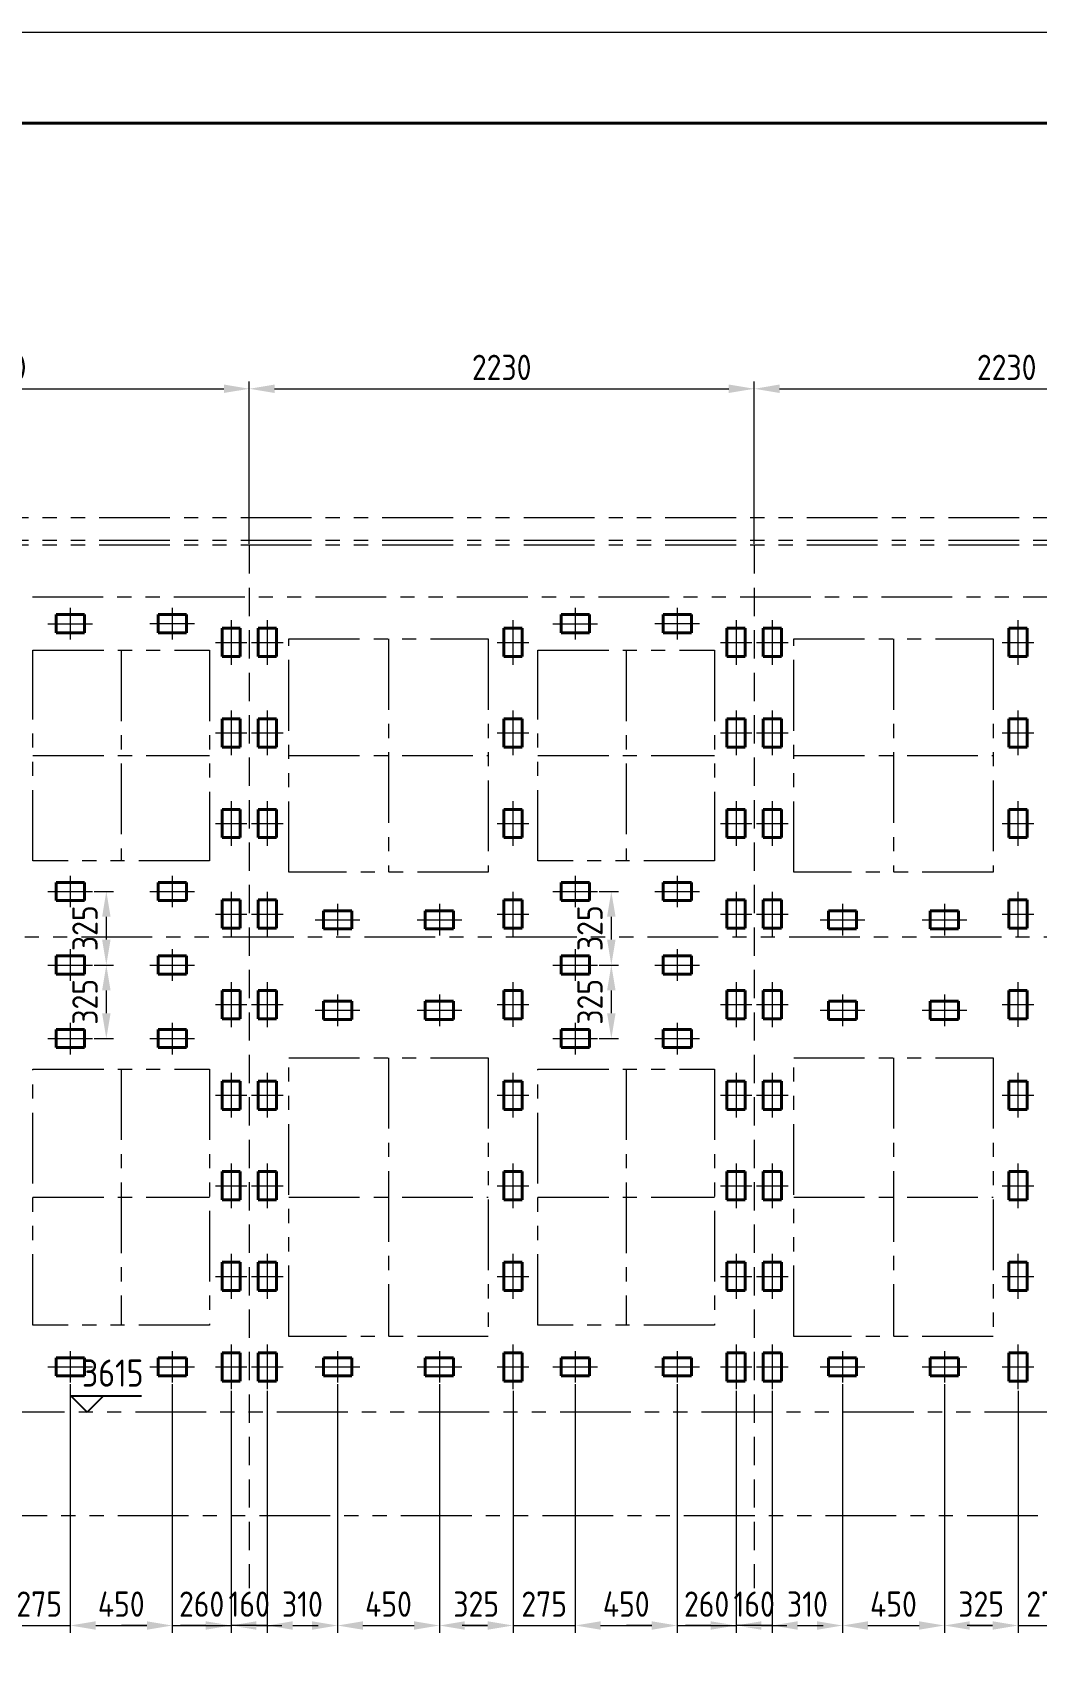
# Model space of a CAD drawing. Header units: millimetres. Extents: x 52110 to 400893, y -153728 to 31997.
# Drawn here: x 214791 to 219223, y -38752 to -31541 of the extents above; entities that cross this region are included whole.
import ezdxf

# ---------------------------------------------------------------- set-up
doc = ezdxf.new("R2010")
doc.units = ezdxf.units.MM
doc.header["$LTSCALE"] = 500
for name, pattern in [('CENTER', [2, 1.25, -0.25, 0.25, -0.25]), ('DASHED2', [0.375, 0.25, -0.125]), ('PHANTOM2', [1.25, 0.625, -0.125, 0.125, -0.125, 0.125, -0.125])]:
    doc.linetypes.add(name, pattern=pattern)
for name, color, linetype, lineweight in [('2D', 4, 'PHANTOM2', 20), ('BIAOZHU', 3, 'Continuous', 25), ('SHI', 7, 'Continuous', 40), ('WEN', 3, 'Continuous', 20), ('XI', 2, 'Continuous', 20), ('XU', 6, 'DASHED2', 20), ('ZHONG', 1, 'CENTER', 20)]:
    doc.layers.add(name, color=color, linetype=linetype, lineweight=lineweight)
doc.styles.add('GB', font='gbenor.shx', dxfattribs={"bigfont": 'gbcbig.shx'})
doc.dimstyles.new('ISO-25$0', dxfattribs={"dimscale": 40, "dimtxt": 3.5, "dimasz": 3.5, "dimexe": 1, "dimexo": 0.2, "dimgap": 1.2, "dimtad": 1, "dimtoh": 1, "dimdec": 1, "dimzin": 9, "dimdsep": 46, "dimtxsty": 'GB', "dimcen": 0, "dimclrd": 3, "dimclre": 3, "dimclrt": 256, "dimadec": 0, "dimazin": 2, "dimtfac": 1, "dimtdec": 1, "dimtix": 1, "dimtmove": 0, "dimatfit": 3, "dimldrblk": 'DOTSMALL', "dimfxl": 0, "dimlwd": -1, "dimlwe": 20, "dimarcsym": 0})

# ---------------------------------------------------------------- blocks, each defined once
blk = doc.blocks.new('正标高')
at = {"layer": 'BIAOZHU'}
for p, q in [((-2.4, 2.4), (8, 2.4)), ((-2.4, 2.4), (0, 0)), ((2.4, 2.4), (0, 0))]:
    blk.add_line(p, q, dxfattribs=at)
at = {"layer": 'BIAOZHU', "style": 'GB'}
blk.add_attdef('1000', (-0.7624, 3.76), '', height=4, dxfattribs=at)
at = {"layer": 'BIAOZHU', "style": 'GB', "flags": 10}
blk.add_attdef('+', (-3.12, 3.76), '', height=4, dxfattribs=at)
blk = doc.blocks.new('*D1385')
at = {"layer": 'Defpoints', "color": 0}
for p in [(217977.3, -33114.3), (215747.3, -33805.8), (217977.3, -33805.8)]:
    blk.add_point(p, dxfattribs=at)
at = {"layer": 'WEN', "color": 3, "linetype": 'ByBlock', "lineweight": 20}
for p, q in [((215747.3, -33799.4), (215747.3, -33082.3)), ((217977.3, -33799.4), (217977.3, -33082.3))]:
    blk.add_line(p, q, dxfattribs=at)
at = {"layer": 'WEN', "color": 3, "linetype": 'ByBlock'}
blk.add_line((215859.3, -33114.3), (217865.3, -33114.3), dxfattribs=at)
at = {"layer": 'WEN', "color": 3}
for points in [[(215859.3, -33095.6), (215859.3, -33132.9), (215747.3, -33114.3)], [(217865.3, -33095.6), (217865.3, -33132.9), (217977.3, -33114.3)]]:
    blk.add_solid(points, dxfattribs=at)
at = {"layer": 'WEN', "insert": (216862.3, -33019.9), "char_height": 112, "attachment_point": 5, "style": 'GB'}
blk.add_mtext('2230', dxfattribs=at)
blk = doc.blocks.new('_DotSmall')
at = {"color": 0, "linetype": 'ByBlock', "const_width": 0.5}
blk.add_lwpolyline([(-0.0625, 0, 1), (0.0625, 0, 1)], format="xyb", close=True, dxfattribs=at)
blk = doc.blocks.new('*D1387')
at = {"layer": 'Defpoints', "color": 0}
for p in [(215747.3, -33114.3), (213517.3, -33805.8), (215747.3, -33805.8)]:
    blk.add_point(p, dxfattribs=at)
at = {"layer": 'WEN', "color": 3, "linetype": 'ByBlock', "lineweight": 20}
for p, q in [((213517.3, -33799.4), (213517.3, -33082.3)), ((215747.3, -33799.4), (215747.3, -33082.3))]:
    blk.add_line(p, q, dxfattribs=at)
at = {"layer": 'WEN', "color": 3, "linetype": 'ByBlock'}
blk.add_line((213629.3, -33114.3), (215635.3, -33114.3), dxfattribs=at)
at = {"layer": 'WEN', "color": 3}
for points in [[(213629.3, -33095.6), (213629.3, -33132.9), (213517.3, -33114.3)], [(215635.3, -33095.6), (215635.3, -33132.9), (215747.3, -33114.3)]]:
    blk.add_solid(points, dxfattribs=at)
at = {"layer": 'WEN', "insert": (214632.3, -33019.9), "char_height": 112, "attachment_point": 5, "style": 'GB'}
blk.add_mtext('2230', dxfattribs=at)
blk = doc.blocks.new('*D1388')
at = {"layer": 'Defpoints', "color": 0}
for p in [(220207.3, -33114.3), (217977.3, -33600.8), (220207.3, -33805.8)]:
    blk.add_point(p, dxfattribs=at)
at = {"layer": 'WEN', "color": 3, "linetype": 'ByBlock', "lineweight": 20}
for p, q in [((217977.3, -33594.4), (217977.3, -33082.3)), ((220207.3, -33799.4), (220207.3, -33082.3))]:
    blk.add_line(p, q, dxfattribs=at)
at = {"layer": 'WEN', "color": 3, "linetype": 'ByBlock'}
blk.add_line((218089.3, -33114.3), (220095.3, -33114.3), dxfattribs=at)
at = {"layer": 'WEN', "color": 3}
for points in [[(218089.3, -33095.6), (218089.3, -33132.9), (217977.3, -33114.3)], [(220095.3, -33095.6), (220095.3, -33132.9), (220207.3, -33114.3)]]:
    blk.add_solid(points, dxfattribs=at)
at = {"layer": 'WEN', "insert": (219092.3, -33019.9), "char_height": 112, "attachment_point": 5, "style": 'GB'}
blk.add_mtext('2230', dxfattribs=at)
blk = doc.blocks.new('*D1432')
at = {"layer": 'Defpoints', "color": 0}
for p in [(214682.3, -37533), (214957.3, -37568.8), (214957.3, -38576.4)]:
    blk.add_point(p, dxfattribs=at)
at = {"layer": 'WEN', "color": 3, "linetype": 'ByBlock', "lineweight": 20}
for p, q in [((214682.3, -37539.4), (214682.3, -38608.4)), ((214957.3, -37575.2), (214957.3, -38608.4))]:
    blk.add_line(p, q, dxfattribs=at)
at = {"layer": 'WEN', "color": 3, "linetype": 'ByBlock'}
for p, q in [((214570.3, -38576.4), (214458.3, -38576.4)), ((214682.3, -38576.4), (214957.3, -38576.4)), ((215069.3, -38576.4), (215181.3, -38576.4))]:
    blk.add_line(p, q, dxfattribs=at)
at = {"layer": 'WEN', "color": 3}
for points in [[(214570.3, -38557.7), (214570.3, -38595), (214682.3, -38576.4)], [(215069.3, -38557.7), (215069.3, -38595), (214957.3, -38576.4)]]:
    blk.add_solid(points, dxfattribs=at)
at = {"layer": 'WEN', "insert": (214819.8, -38482), "char_height": 112, "attachment_point": 5, "style": 'GB'}
blk.add_mtext('275', dxfattribs=at)
blk = doc.blocks.new('*D1433')
at = {"layer": 'Defpoints', "color": 0}
for p in [(214957.3, -37503.8), (215407.3, -37503.8), (215407.3, -38576.4)]:
    blk.add_point(p, dxfattribs=at)
at = {"layer": 'WEN', "color": 3, "linetype": 'ByBlock', "lineweight": 20}
for p, q in [((214957.3, -37510.2), (214957.3, -38608.4)), ((215407.3, -37510.2), (215407.3, -38608.4))]:
    blk.add_line(p, q, dxfattribs=at)
at = {"layer": 'WEN', "color": 3, "linetype": 'ByBlock'}
blk.add_line((215069.3, -38576.4), (215295.3, -38576.4), dxfattribs=at)
at = {"layer": 'WEN', "color": 3}
for points in [[(215069.3, -38557.7), (215069.3, -38595), (214957.3, -38576.4)], [(215295.3, -38557.7), (215295.3, -38595), (215407.3, -38576.4)]]:
    blk.add_solid(points, dxfattribs=at)
at = {"layer": 'WEN', "insert": (215182.3, -38482), "char_height": 112, "attachment_point": 5, "style": 'GB'}
blk.add_mtext('450', dxfattribs=at)
blk = doc.blocks.new('*D1434')
at = {"layer": 'Defpoints', "color": 0}
for p in [(215407.3, -37503.8), (215667.3, -37533), (215667.3, -38576.4)]:
    blk.add_point(p, dxfattribs=at)
at = {"layer": 'WEN', "color": 3, "linetype": 'ByBlock', "lineweight": 20}
for p, q in [((215407.3, -37510.2), (215407.3, -38608.4)), ((215667.3, -37539.4), (215667.3, -38608.4))]:
    blk.add_line(p, q, dxfattribs=at)
at = {"layer": 'WEN', "color": 3, "linetype": 'ByBlock'}
for p, q in [((215295.3, -38576.4), (215183.3, -38576.4)), ((215407.3, -38576.4), (215667.3, -38576.4)), ((215779.3, -38576.4), (215891.3, -38576.4))]:
    blk.add_line(p, q, dxfattribs=at)
at = {"layer": 'WEN', "color": 3}
for points in [[(215295.3, -38557.7), (215295.3, -38595), (215407.3, -38576.4)], [(215779.3, -38557.7), (215779.3, -38595), (215667.3, -38576.4)]]:
    blk.add_solid(points, dxfattribs=at)
at = {"layer": 'WEN', "insert": (215537.3, -38482), "char_height": 112, "attachment_point": 5, "style": 'GB'}
blk.add_mtext('260', dxfattribs=at)
blk = doc.blocks.new('*D1435')
at = {"layer": 'Defpoints', "color": 0}
for p in [(215827.3, -37533), (216137.3, -37503.8), (216137.3, -38576.4)]:
    blk.add_point(p, dxfattribs=at)
at = {"layer": 'WEN', "color": 3, "linetype": 'ByBlock', "lineweight": 20}
for p, q in [((215827.3, -37539.4), (215827.3, -38608.4)), ((216137.3, -37510.2), (216137.3, -38608.4))]:
    blk.add_line(p, q, dxfattribs=at)
at = {"layer": 'WEN', "color": 3, "linetype": 'ByBlock'}
blk.add_line((215939.3, -38576.4), (216025.3, -38576.4), dxfattribs=at)
at = {"layer": 'WEN', "color": 3}
for points in [[(215939.3, -38557.7), (215939.3, -38595), (215827.3, -38576.4)], [(216025.3, -38557.7), (216025.3, -38595), (216137.3, -38576.4)]]:
    blk.add_solid(points, dxfattribs=at)
at = {"layer": 'WEN', "insert": (215982.3, -38482), "char_height": 112, "attachment_point": 5, "style": 'GB'}
blk.add_mtext('310', dxfattribs=at)
blk = doc.blocks.new('*D1436')
at = {"layer": 'Defpoints', "color": 0}
for p in [(216137.3, -37503.8), (216587.3, -37503.8), (216587.3, -38576.4)]:
    blk.add_point(p, dxfattribs=at)
at = {"layer": 'WEN', "color": 3, "linetype": 'ByBlock', "lineweight": 20}
for p, q in [((216137.3, -37510.2), (216137.3, -38608.4)), ((216587.3, -37510.2), (216587.3, -38608.4))]:
    blk.add_line(p, q, dxfattribs=at)
at = {"layer": 'WEN', "color": 3, "linetype": 'ByBlock'}
blk.add_line((216249.3, -38576.4), (216475.3, -38576.4), dxfattribs=at)
at = {"layer": 'WEN', "color": 3}
for points in [[(216249.3, -38557.7), (216249.3, -38595), (216137.3, -38576.4)], [(216475.3, -38557.7), (216475.3, -38595), (216587.3, -38576.4)]]:
    blk.add_solid(points, dxfattribs=at)
at = {"layer": 'WEN', "insert": (216362.3, -38482), "char_height": 112, "attachment_point": 5, "style": 'GB'}
blk.add_mtext('450', dxfattribs=at)
blk = doc.blocks.new('*D1437')
at = {"layer": 'Defpoints', "color": 0}
for p in [(216587.3, -37503.8), (216912.3, -37533), (216912.3, -38576.4)]:
    blk.add_point(p, dxfattribs=at)
at = {"layer": 'WEN', "color": 3, "linetype": 'ByBlock', "lineweight": 20}
for p, q in [((216587.3, -37510.2), (216587.3, -38608.4)), ((216912.3, -37539.4), (216912.3, -38608.4))]:
    blk.add_line(p, q, dxfattribs=at)
at = {"layer": 'WEN', "color": 3, "linetype": 'ByBlock'}
blk.add_line((216699.3, -38576.4), (216800.3, -38576.4), dxfattribs=at)
at = {"layer": 'WEN', "color": 3}
for points in [[(216699.3, -38557.7), (216699.3, -38595), (216587.3, -38576.4)], [(216800.3, -38557.7), (216800.3, -38595), (216912.3, -38576.4)]]:
    blk.add_solid(points, dxfattribs=at)
at = {"layer": 'WEN', "insert": (216749.8, -38482), "char_height": 112, "attachment_point": 5, "style": 'GB'}
blk.add_mtext('325', dxfattribs=at)
blk = doc.blocks.new('*D1438')
at = {"layer": 'Defpoints', "color": 0}
for p in [(216912.3, -37533), (217187.3, -37503.8), (217187.3, -38576.4)]:
    blk.add_point(p, dxfattribs=at)
at = {"layer": 'WEN', "color": 3, "linetype": 'ByBlock', "lineweight": 20}
for p, q in [((216912.3, -37539.4), (216912.3, -38608.4)), ((217187.3, -37510.2), (217187.3, -38608.4))]:
    blk.add_line(p, q, dxfattribs=at)
at = {"layer": 'WEN', "color": 3, "linetype": 'ByBlock'}
for p, q in [((216800.3, -38576.4), (216688.3, -38576.4)), ((216912.3, -38576.4), (217187.3, -38576.4)), ((217299.3, -38576.4), (217411.3, -38576.4))]:
    blk.add_line(p, q, dxfattribs=at)
at = {"layer": 'WEN', "color": 3}
for points in [[(216800.3, -38557.7), (216800.3, -38595), (216912.3, -38576.4)], [(217299.3, -38557.7), (217299.3, -38595), (217187.3, -38576.4)]]:
    blk.add_solid(points, dxfattribs=at)
at = {"layer": 'WEN', "insert": (217049.8, -38482), "char_height": 112, "attachment_point": 5, "style": 'GB'}
blk.add_mtext('275', dxfattribs=at)
blk = doc.blocks.new('*D1439')
at = {"layer": 'Defpoints', "color": 0}
for p in [(217187.3, -37503.8), (217637.3, -37503.8), (217637.3, -38576.4)]:
    blk.add_point(p, dxfattribs=at)
at = {"layer": 'WEN', "color": 3, "linetype": 'ByBlock', "lineweight": 20}
for p, q in [((217187.3, -37510.2), (217187.3, -38608.4)), ((217637.3, -37510.2), (217637.3, -38608.4))]:
    blk.add_line(p, q, dxfattribs=at)
at = {"layer": 'WEN', "color": 3, "linetype": 'ByBlock'}
blk.add_line((217299.3, -38576.4), (217525.3, -38576.4), dxfattribs=at)
at = {"layer": 'WEN', "color": 3}
for points in [[(217299.3, -38557.7), (217299.3, -38595), (217187.3, -38576.4)], [(217525.3, -38557.7), (217525.3, -38595), (217637.3, -38576.4)]]:
    blk.add_solid(points, dxfattribs=at)
at = {"layer": 'WEN', "insert": (217412.3, -38482), "char_height": 112, "attachment_point": 5, "style": 'GB'}
blk.add_mtext('450', dxfattribs=at)
blk = doc.blocks.new('*D1440')
at = {"layer": 'Defpoints', "color": 0}
for p in [(217637.3, -37503.8), (217897.3, -37533), (217897.3, -38576.4)]:
    blk.add_point(p, dxfattribs=at)
at = {"layer": 'WEN', "color": 3, "linetype": 'ByBlock', "lineweight": 20}
for p, q in [((217637.3, -37510.2), (217637.3, -38608.4)), ((217897.3, -37539.4), (217897.3, -38608.4))]:
    blk.add_line(p, q, dxfattribs=at)
at = {"layer": 'WEN', "color": 3, "linetype": 'ByBlock'}
for p, q in [((217525.3, -38576.4), (217413.3, -38576.4)), ((217637.3, -38576.4), (217897.3, -38576.4)), ((218009.3, -38576.4), (218121.3, -38576.4))]:
    blk.add_line(p, q, dxfattribs=at)
at = {"layer": 'WEN', "color": 3}
for points in [[(217525.3, -38557.7), (217525.3, -38595), (217637.3, -38576.4)], [(218009.3, -38557.7), (218009.3, -38595), (217897.3, -38576.4)]]:
    blk.add_solid(points, dxfattribs=at)
at = {"layer": 'WEN', "insert": (217767.3, -38482), "char_height": 112, "attachment_point": 5, "style": 'GB'}
blk.add_mtext('260', dxfattribs=at)
blk = doc.blocks.new('*D1441')
at = {"layer": 'Defpoints', "color": 0}
for p in [(218057.3, -37533), (218367.3, -37503.8), (218367.3, -38576.4)]:
    blk.add_point(p, dxfattribs=at)
at = {"layer": 'WEN', "color": 3, "linetype": 'ByBlock', "lineweight": 20}
for p, q in [((218057.3, -37539.4), (218057.3, -38608.4)), ((218367.3, -37510.2), (218367.3, -38608.4))]:
    blk.add_line(p, q, dxfattribs=at)
at = {"layer": 'WEN', "color": 3, "linetype": 'ByBlock'}
blk.add_line((218169.3, -38576.4), (218255.3, -38576.4), dxfattribs=at)
at = {"layer": 'WEN', "color": 3}
for points in [[(218169.3, -38557.7), (218169.3, -38595), (218057.3, -38576.4)], [(218255.3, -38557.7), (218255.3, -38595), (218367.3, -38576.4)]]:
    blk.add_solid(points, dxfattribs=at)
at = {"layer": 'WEN', "insert": (218212.3, -38482), "char_height": 112, "attachment_point": 5, "style": 'GB'}
blk.add_mtext('310', dxfattribs=at)
blk = doc.blocks.new('*D1442')
at = {"layer": 'Defpoints', "color": 0}
for p in [(218367.3, -37503.8), (218817.3, -37503.8), (218817.3, -38576.4)]:
    blk.add_point(p, dxfattribs=at)
at = {"layer": 'WEN', "color": 3, "linetype": 'ByBlock', "lineweight": 20}
for p, q in [((218367.3, -37510.2), (218367.3, -38608.4)), ((218817.3, -37510.2), (218817.3, -38608.4))]:
    blk.add_line(p, q, dxfattribs=at)
at = {"layer": 'WEN', "color": 3, "linetype": 'ByBlock'}
blk.add_line((218479.3, -38576.4), (218705.3, -38576.4), dxfattribs=at)
at = {"layer": 'WEN', "color": 3}
for points in [[(218479.3, -38557.7), (218479.3, -38595), (218367.3, -38576.4)], [(218705.3, -38557.7), (218705.3, -38595), (218817.3, -38576.4)]]:
    blk.add_solid(points, dxfattribs=at)
at = {"layer": 'WEN', "insert": (218592.3, -38482), "char_height": 112, "attachment_point": 5, "style": 'GB'}
blk.add_mtext('450', dxfattribs=at)
blk = doc.blocks.new('*D1443')
at = {"layer": 'Defpoints', "color": 0}
for p in [(219142.3, -37533), (218817.3, -37589.3), (219142.3, -38576.4)]:
    blk.add_point(p, dxfattribs=at)
at = {"layer": 'WEN', "color": 3, "linetype": 'ByBlock', "lineweight": 20}
for p, q in [((219142.3, -37539.4), (219142.3, -38608.4)), ((218817.3, -37595.7), (218817.3, -38608.4))]:
    blk.add_line(p, q, dxfattribs=at)
at = {"layer": 'WEN', "color": 3, "linetype": 'ByBlock'}
blk.add_line((218929.3, -38576.4), (219030.3, -38576.4), dxfattribs=at)
at = {"layer": 'WEN', "color": 3}
for points in [[(218929.3, -38557.7), (218929.3, -38595), (218817.3, -38576.4)], [(219030.3, -38557.7), (219030.3, -38595), (219142.3, -38576.4)]]:
    blk.add_solid(points, dxfattribs=at)
at = {"layer": 'WEN', "insert": (218979.8, -38482), "char_height": 112, "attachment_point": 5, "style": 'GB'}
blk.add_mtext('325', dxfattribs=at)
blk = doc.blocks.new('*D1444')
at = {"layer": 'Defpoints', "color": 0}
for p in [(219142.3, -37533), (219417.3, -37503.8), (219417.3, -38576.4)]:
    blk.add_point(p, dxfattribs=at)
at = {"layer": 'WEN', "color": 3, "linetype": 'ByBlock', "lineweight": 20}
for p, q in [((219142.3, -37539.4), (219142.3, -38608.4)), ((219417.3, -37510.2), (219417.3, -38608.4))]:
    blk.add_line(p, q, dxfattribs=at)
at = {"layer": 'WEN', "color": 3, "linetype": 'ByBlock'}
for p, q in [((219030.3, -38576.4), (218918.3, -38576.4)), ((219142.3, -38576.4), (219417.3, -38576.4)), ((219529.3, -38576.4), (219641.3, -38576.4))]:
    blk.add_line(p, q, dxfattribs=at)
at = {"layer": 'WEN', "color": 3}
for points in [[(219030.3, -38557.7), (219030.3, -38595), (219142.3, -38576.4)], [(219529.3, -38557.7), (219529.3, -38595), (219417.3, -38576.4)]]:
    blk.add_solid(points, dxfattribs=at)
at = {"layer": 'WEN', "insert": (219279.8, -38482), "char_height": 112, "attachment_point": 5, "style": 'GB'}
blk.add_mtext('275', dxfattribs=at)
blk = doc.blocks.new('A$C211F6658')
at = {"layer": 'SHI'}
for p, q in [((-62.5, 40), (-62.5, -40)), ((62.5, 40), (-62.5, 40)), ((62.5, -40), (62.5, 40)), ((-62.5, -40), (62.5, -40))]:
    blk.add_line(p, q, dxfattribs=at)
at = {"layer": 'ZHONG'}
for p, q in [((-98.7, 0), (98.7, 0)), ((0, 69.5), (0, -69.5))]:
    blk.add_line(p, q, dxfattribs=at)
blk = doc.blocks.new('*D1463')
at = {"layer": 'Defpoints', "color": 0}
for p in [(215056, -35334.3), (215056, -35659.3), (215116.4, -35659.3)]:
    blk.add_point(p, dxfattribs=at)
at = {"layer": 'WEN', "color": 3, "linetype": 'ByBlock', "lineweight": 20}
for p, q in [((215062.4, -35334.3), (215148.4, -35334.3)), ((215062.4, -35659.3), (215148.4, -35659.3))]:
    blk.add_line(p, q, dxfattribs=at)
at = {"layer": 'WEN', "color": 3, "linetype": 'ByBlock'}
blk.add_line((215116.4, -35446.3), (215116.4, -35547.3), dxfattribs=at)
at = {"layer": 'WEN', "color": 3}
for points in [[(215097.8, -35446.3), (215135.1, -35446.3), (215116.4, -35334.3)], [(215097.8, -35547.3), (215135.1, -35547.3), (215116.4, -35659.3)]]:
    blk.add_solid(points, dxfattribs=at)
at = {"layer": 'WEN', "insert": (215022, -35496.8), "char_height": 112, "attachment_point": 5, "rotation": 90, "style": 'GB'}
blk.add_mtext('325', dxfattribs=at)
blk = doc.blocks.new('*D1464')
at = {"layer": 'Defpoints', "color": 0}
for p in [(215056, -35659.3), (215056, -35984.3), (215116.4, -35984.3)]:
    blk.add_point(p, dxfattribs=at)
at = {"layer": 'WEN', "color": 3, "linetype": 'ByBlock', "lineweight": 20}
for p, q in [((215062.4, -35659.3), (215148.4, -35659.3)), ((215062.4, -35984.3), (215148.4, -35984.3))]:
    blk.add_line(p, q, dxfattribs=at)
at = {"layer": 'WEN', "color": 3, "linetype": 'ByBlock'}
blk.add_line((215116.4, -35771.3), (215116.4, -35872.3), dxfattribs=at)
at = {"layer": 'WEN', "color": 3}
for points in [[(215097.8, -35771.3), (215135.1, -35771.3), (215116.4, -35659.3)], [(215097.8, -35872.3), (215135.1, -35872.3), (215116.4, -35984.3)]]:
    blk.add_solid(points, dxfattribs=at)
at = {"layer": 'WEN', "insert": (215022, -35821.8), "char_height": 112, "attachment_point": 5, "rotation": 90, "style": 'GB'}
blk.add_mtext('325', dxfattribs=at)
blk = doc.blocks.new('A$C5B802F15')
at = {"layer": 'SHI', "color": 3}
for p, q in [((3680.1, 2810.6), (3760.1, 2810.6)), ((3680.1, 2685.6), (3680.1, 2810.6)), ((3760.1, 2810.6), (3760.1, 2685.6)), ((3760.1, 2685.6), (3680.1, 2685.6))]:
    blk.add_line(p, q, dxfattribs=at)
at = {"layer": 'ZHONG'}
for p, q in [((3720.1, 2846.8), (3720.1, 2649.3)), ((3650.7, 2748.1), (3789.6, 2748.1))]:
    blk.add_line(p, q, dxfattribs=at)
blk = doc.blocks.new('A$C437F63FB')
at = {"layer": 'XU'}
blk.add_line((149.5, 2283.5), (149.5, -2322.7), dxfattribs=at)
at = {"layer": 'WEN'}
for p in [(-3650.7, -893), (-3490.7, -893), (-3650.7, -1293), (-3490.7, -1293), (-3650.7, -1693), (-3490.7, -1693), (-3650.7, -2093), (-3650.7, -2093), (-3490.7, -2093), (-3490.7, -2093), (-3650.7, -2493), (-3490.7, -2493), (-3650.7, -2893), (-3490.7, -2893), (-3650.7, -3293), (-3490.7, -3293), (-3650.7, -3693), (-3490.7, -3693), (-3650.7, -4093), (-3490.7, -4093)]:
    blk.add_blockref('A$C5B802F15', p, dxfattribs=at)
blk = doc.blocks.new('A$C28FB080F')
at = {"layer": 'WEN'}
for p in [(-3650.7, 745.4), (-3650.7, 345.4), (-3650.7, -54.6), (-3650.7, -454.6), (-3650.7, -454.6), (-3650.7, -854.6), (-3650.7, -1254.6), (-3650.7, -1654.6), (-3650.7, -2054.6), (-3650.7, -2454.6)]:
    blk.add_blockref('A$C5B802F15', p, dxfattribs=at)
blk = doc.blocks.new('*D1465')
at = {"layer": 'Defpoints', "color": 0}
for p in [(217286, -35334.3), (217286, -35659.3), (217346.4, -35659.3)]:
    blk.add_point(p, dxfattribs=at)
at = {"layer": 'WEN', "color": 3, "linetype": 'ByBlock', "lineweight": 20}
for p, q in [((217292.4, -35334.3), (217378.4, -35334.3)), ((217292.4, -35659.3), (217378.4, -35659.3))]:
    blk.add_line(p, q, dxfattribs=at)
at = {"layer": 'WEN', "color": 3, "linetype": 'ByBlock'}
blk.add_line((217346.4, -35446.3), (217346.4, -35547.3), dxfattribs=at)
at = {"layer": 'WEN', "color": 3}
for points in [[(217327.8, -35446.3), (217365.1, -35446.3), (217346.4, -35334.3)], [(217327.8, -35547.3), (217365.1, -35547.3), (217346.4, -35659.3)]]:
    blk.add_solid(points, dxfattribs=at)
at = {"layer": 'WEN', "insert": (217252, -35496.8), "char_height": 112, "attachment_point": 5, "rotation": 90, "style": 'GB'}
blk.add_mtext('325', dxfattribs=at)
blk = doc.blocks.new('*D1466')
at = {"layer": 'Defpoints', "color": 0}
for p in [(217286, -35659.3), (217286, -35984.3), (217346.4, -35984.3)]:
    blk.add_point(p, dxfattribs=at)
at = {"layer": 'WEN', "color": 3, "linetype": 'ByBlock', "lineweight": 20}
for p, q in [((217292.4, -35659.3), (217378.4, -35659.3)), ((217292.4, -35984.3), (217378.4, -35984.3))]:
    blk.add_line(p, q, dxfattribs=at)
at = {"layer": 'WEN', "color": 3, "linetype": 'ByBlock'}
blk.add_line((217346.4, -35771.3), (217346.4, -35872.3), dxfattribs=at)
at = {"layer": 'WEN', "color": 3}
for points in [[(217327.8, -35771.3), (217365.1, -35771.3), (217346.4, -35659.3)], [(217327.8, -35872.3), (217365.1, -35872.3), (217346.4, -35984.3)]]:
    blk.add_solid(points, dxfattribs=at)
at = {"layer": 'WEN', "insert": (217252, -35821.8), "char_height": 112, "attachment_point": 5, "rotation": 90, "style": 'GB'}
blk.add_mtext('325', dxfattribs=at)
blk = doc.blocks.new('*D1475')
at = {"layer": 'Defpoints', "color": 0}
for p in [(215667.3, -37533), (215827.3, -37533), (215667.3, -38576.4)]:
    blk.add_point(p, dxfattribs=at)
at = {"layer": 'WEN', "color": 3, "linetype": 'ByBlock', "lineweight": 20}
for p, q in [((215667.3, -37539.4), (215667.3, -38608.4)), ((215827.3, -37539.4), (215827.3, -38608.4))]:
    blk.add_line(p, q, dxfattribs=at)
at = {"layer": 'WEN', "color": 3, "linetype": 'ByBlock'}
for p, q in [((215555.3, -38576.4), (215443.3, -38576.4)), ((215827.3, -38576.4), (215667.3, -38576.4)), ((215939.3, -38576.4), (216051.3, -38576.4))]:
    blk.add_line(p, q, dxfattribs=at)
at = {"layer": 'WEN', "color": 3}
for points in [[(215555.3, -38557.7), (215555.3, -38595), (215667.3, -38576.4)], [(215939.3, -38557.7), (215939.3, -38595), (215827.3, -38576.4)]]:
    blk.add_solid(points, dxfattribs=at)
at = {"layer": 'WEN', "insert": (215747.3, -38482), "char_height": 112, "attachment_point": 5, "style": 'GB'}
blk.add_mtext('160', dxfattribs=at)
blk = doc.blocks.new('*D1476')
at = {"layer": 'Defpoints', "color": 0}
for p in [(217897.3, -37533), (218057.3, -37533), (217897.3, -38576.4)]:
    blk.add_point(p, dxfattribs=at)
at = {"layer": 'WEN', "color": 3, "linetype": 'ByBlock', "lineweight": 20}
for p, q in [((217897.3, -37539.4), (217897.3, -38608.4)), ((218057.3, -37539.4), (218057.3, -38608.4))]:
    blk.add_line(p, q, dxfattribs=at)
at = {"layer": 'WEN', "color": 3, "linetype": 'ByBlock'}
for p, q in [((217785.3, -38576.4), (217673.3, -38576.4)), ((218057.3, -38576.4), (217897.3, -38576.4)), ((218169.3, -38576.4), (218281.3, -38576.4))]:
    blk.add_line(p, q, dxfattribs=at)
at = {"layer": 'WEN', "color": 3}
for points in [[(217785.3, -38557.7), (217785.3, -38595), (217897.3, -38576.4)], [(218169.3, -38557.7), (218169.3, -38595), (218057.3, -38576.4)]]:
    blk.add_solid(points, dxfattribs=at)
at = {"layer": 'WEN', "insert": (217977.3, -38482), "char_height": 112, "attachment_point": 5, "style": 'GB'}
blk.add_mtext('160', dxfattribs=at)
blk = doc.blocks.new('A$C757A3AD5')
at = {"layer": '2D'}
for points in [[(1020, 3140), (1900, 3140), (1900, 2110), (1020, 2110)], [(-110, 3090), (670, 3090), (670, 2160), (-110, 2160)], [(-110, 1240), (670, 1240), (670, 110), (-110, 110)], [(1020, 1290), (1900, 1290), (1900, 60), (1020, 60)]]:
    blk.add_lwpolyline(points, close=True, dxfattribs=at)
at = {"layer": 'ZHONG', "color": 1, "ltscale": 0.5}
for p, q in [((1460, 3140), (1460, 2110)), ((280, 3090), (280, 2160)), ((-110, 2625), (670, 2625)), ((1020, 2625), (1900, 2625)), ((280, 1240), (280, 110)), ((1460, 1290), (1460, 60)), ((-110, 675), (670, 675)), ((1020, 675), (1900, 675))]:
    blk.add_line(p, q, dxfattribs=at)

msp = doc.modelspace()

# ---------------------------------------------------------------- linework, layer by layer
at = {"layer": '2D'}
for p, q in [((222897.29374, -33684.28693), (201707.29374, -33684.28693)), ((222897.29374, -33684.28693), (201707.29374, -33684.28693)), ((222897.29374, -33784.28693), (201411.29374, -33784.28693)), ((222897.29374, -33784.28693), (201411.29374, -33784.28693)), ((222897.29374, -33804.28693), (201707.29374, -33804.28693)), ((222897.29374, -33804.28693), (201707.29374, -33804.28693)), ((222602.29374, -34034.28693), (201707.29374, -34034.28693)), ((222602.29374, -34034.28693), (201707.29374, -34034.28693)), ((201881.29374, -35534.28028), (222432.29374, -35534.28028)), ((201881.29374, -35534.28028), (222432.29374, -35534.28028)), ((222432.29374, -37634.28693), (201881.29374, -37634.28693)), ((222432.29374, -37634.28693), (201881.29374, -37634.28693)), ((201417.29393, -38090.28693), (222902.29374, -38090.28693)), ((201417.29393, -38090.28693), (222902.29374, -38090.28693))]:
    msp.add_line(p, q, dxfattribs=at)
at = {"layer": 'SHI'}
msp.add_lwpolyline([(196691.34632, -54901.45688), (228931.34632, -54901.45688), (228931.34632, -31941.45688), (196691.34632, -31941.45688)], close=True, dxfattribs=at)
at = {"layer": 'XI'}
msp.add_lwpolyline([(195691.34632, -55301.45688), (229331.34632, -55301.45688), (229331.34632, -31541.45688), (195691.34632, -31541.45688)], close=True, dxfattribs=at)

# ---------------------------------------------------------------- block references
at = {"layer": 'SHI'}
for p in [(214957.29714, -34151.7836), (217187.29714, -34151.7836), (214957.29714, -35334.28028), (215407.29714, -35334.28028), (217187.29714, -35334.28028), (217637.29714, -35334.28028), (216137.29714, -35459.28028), (216587.29714, -35459.28028), (218367.29714, -35459.28028), (218817.29714, -35459.28028), (214957.29714, -35659.28028), (215407.29714, -35659.28028), (217187.29714, -35659.28028), (217637.29714, -35659.28028), (216137.29714, -35859.28028), (216587.29714, -35859.28028), (218367.29714, -35859.28028), (218817.29714, -35859.28028), (214957.29714, -35984.28028), (215407.29714, -35984.28028), (217187.29714, -35984.28028), (217637.29714, -35984.28028), (214957.29714, -37434.28693), (215407.29714, -37434.28693), (216137.29714, -37434.28693), (216587.29714, -37434.28693), (217187.29714, -37434.28693), (217637.29714, -37434.28693), (218367.29714, -37434.28693), (218817.29714, -37434.28693)]:
    msp.add_blockref('A$C211F6658', p, dxfattribs=at)
at = {"layer": 'SHI', "xscale": -1}
for p in [(215407.29714, -34151.7836), (217637.29714, -34151.7836)]:
    msp.add_blockref('A$C211F6658', p, dxfattribs=at)
at = {"layer": 'SHI'}
ref = msp.add_blockref('正标高', (215031.78956, -37634.28693), dxfattribs=dict(at, xscale=30, yscale=30, zscale=30))
ref.add_attrib('1000', '3615', (215008.91756, -37521.48693), dxfattribs={"layer": 'BIAOZHU', "height": 120, "style": 'GB'})
ref = msp.add_blockref('正标高', (215031.78956, -37634.28693), dxfattribs=dict(at, xscale=30, yscale=30, zscale=30))
ref.add_attrib('1000', '3615', (215008.91756, -37521.48693), dxfattribs={"layer": 'BIAOZHU', "height": 120, "style": 'GB'})
at = {"layer": 'WEN'}
for name, p in [('A$C437F63FB', (215597.80713, -36089.36132)), ('A$C437F63FB', (217827.80713, -36089.36132)), ('A$C28FB080F', (216842.80721, -37727.72651)), ('A$C28FB080F', (219072.80721, -37727.72651)), ('A$C757A3AD5', (214902.29689, -37359.28029)), ('A$C757A3AD5', (217132.29689, -37359.28029))]:
    msp.add_blockref(name, p, dxfattribs=at)

# ---------------------------------------------------------------- dimensions: what is measured, and where the dimension line sits
for base, p1, p2, picture, middle in [((215747.29714, -33114.26353), (213517.29714, -33805.81473), (215747.29714, -33805.81473), '*D1387', (214632.29714, -33019.86353)), ((217977.29714, -33114.26353), (215747.29714, -33805.81473), (217977.29714, -33805.81473), '*D1385', (216862.29714, -33019.86353)), ((220207.29714, -33114.26353), (217977.29714, -33600.75113), (220207.29714, -33805.81473), '*D1388', (219092.29714, -33019.86353)), ((214957.29714, -38576.38309), (214682.29714, -37533.02315), (214957.29714, -37568.77034), '*D1432', (214819.79714, -38481.98309)), ((215407.29714, -38576.38309), (214957.29714, -37503.77699), (215407.29714, -37503.77699), '*D1433', (215182.29714, -38481.98309)), ((215667.29714, -38576.38309), (215407.29714, -37503.77699), (215667.29714, -37533.02315), '*D1434', (215537.29714, -38481.98309)), ((215667.29714, -38576.38309), (215827.29714, -37533.02315), (215667.29714, -37533.02315), '*D1475', (215747.29714, -38481.98309)), ((216137.29714, -38576.38309), (215827.29714, -37533.02315), (216137.29714, -37503.77699), '*D1435', (215982.29714, -38481.98309)), ((216587.29714, -38576.38309), (216137.29714, -37503.77699), (216587.29714, -37503.77699), '*D1436', (216362.29714, -38481.98309)), ((216912.29714, -38576.38309), (216587.29714, -37503.77699), (216912.29714, -37533.02315), '*D1437', (216749.79714, -38481.98309)), ((217187.29714, -38576.38309), (216912.29714, -37533.02315), (217187.29714, -37503.77699), '*D1438', (217049.79714, -38481.98309)), ((217637.29714, -38576.38309), (217187.29714, -37503.77699), (217637.29714, -37503.77699), '*D1439', (217412.29714, -38481.98309)), ((217897.29714, -38576.38309), (217637.29714, -37503.77699), (217897.29714, -37533.02315), '*D1440', (217767.29714, -38481.98309)), ((217897.29714, -38576.38309), (218057.29714, -37533.02315), (217897.29714, -37533.02315), '*D1476', (217977.29714, -38481.98309)), ((218367.29714, -38576.38309), (218057.29714, -37533.02315), (218367.29714, -37503.77699), '*D1441', (218212.29714, -38481.98309)), ((218817.29714, -38576.38309), (218367.29714, -37503.77699), (218817.29714, -37503.77699), '*D1442', (218592.29714, -38481.98309)), ((219142.29714, -38576.38309), (218817.29714, -37589.28028), (219142.29714, -37533.02315), '*D1443', (218979.79714, -38481.98309)), ((219417.29714, -38576.38309), (219142.29714, -37533.02315), (219417.29714, -37503.77699), '*D1444', (219279.79714, -38481.98309))]:
    dim = msp.add_linear_dim(base=base, p1=p1, p2=p2, dimstyle='ISO-25$0', override={"dimscale": 32, "dimtmove": 1, "dimatfit": 0, "dimfxl": 1.25}, dxfattribs=at)
    dim.commit()
    dim.dimension.update_dxf_attribs({"geometry": picture, "text_midpoint": middle})
for base, p1, p2, picture, middle in [((215116.4217, -35659.28028), (215056.03336, -35334.28028), (215056.03336, -35659.28028), '*D1463', (215022.0217, -35496.78028)), ((217346.4217, -35659.28028), (217286.03336, -35334.28028), (217286.03336, -35659.28028), '*D1465', (217252.0217, -35496.78028)), ((215116.4217, -35984.28028), (215056.03336, -35659.28028), (215056.03336, -35984.28028), '*D1464', (215022.0217, -35821.78028)), ((217346.4217, -35984.28028), (217286.03336, -35659.28028), (217286.03336, -35984.28028), '*D1466', (217252.0217, -35821.78028))]:
    dim = msp.add_linear_dim(base=base, p1=p1, p2=p2, angle=90, dimstyle='ISO-25$0', override={"dimscale": 32, "dimtmove": 1, "dimatfit": 0, "dimfxl": 1.25}, dxfattribs=at)
    dim.commit()
    dim.dimension.update_dxf_attribs({"geometry": picture, "text_midpoint": middle})

doc.saveas('drawing.dxf')
